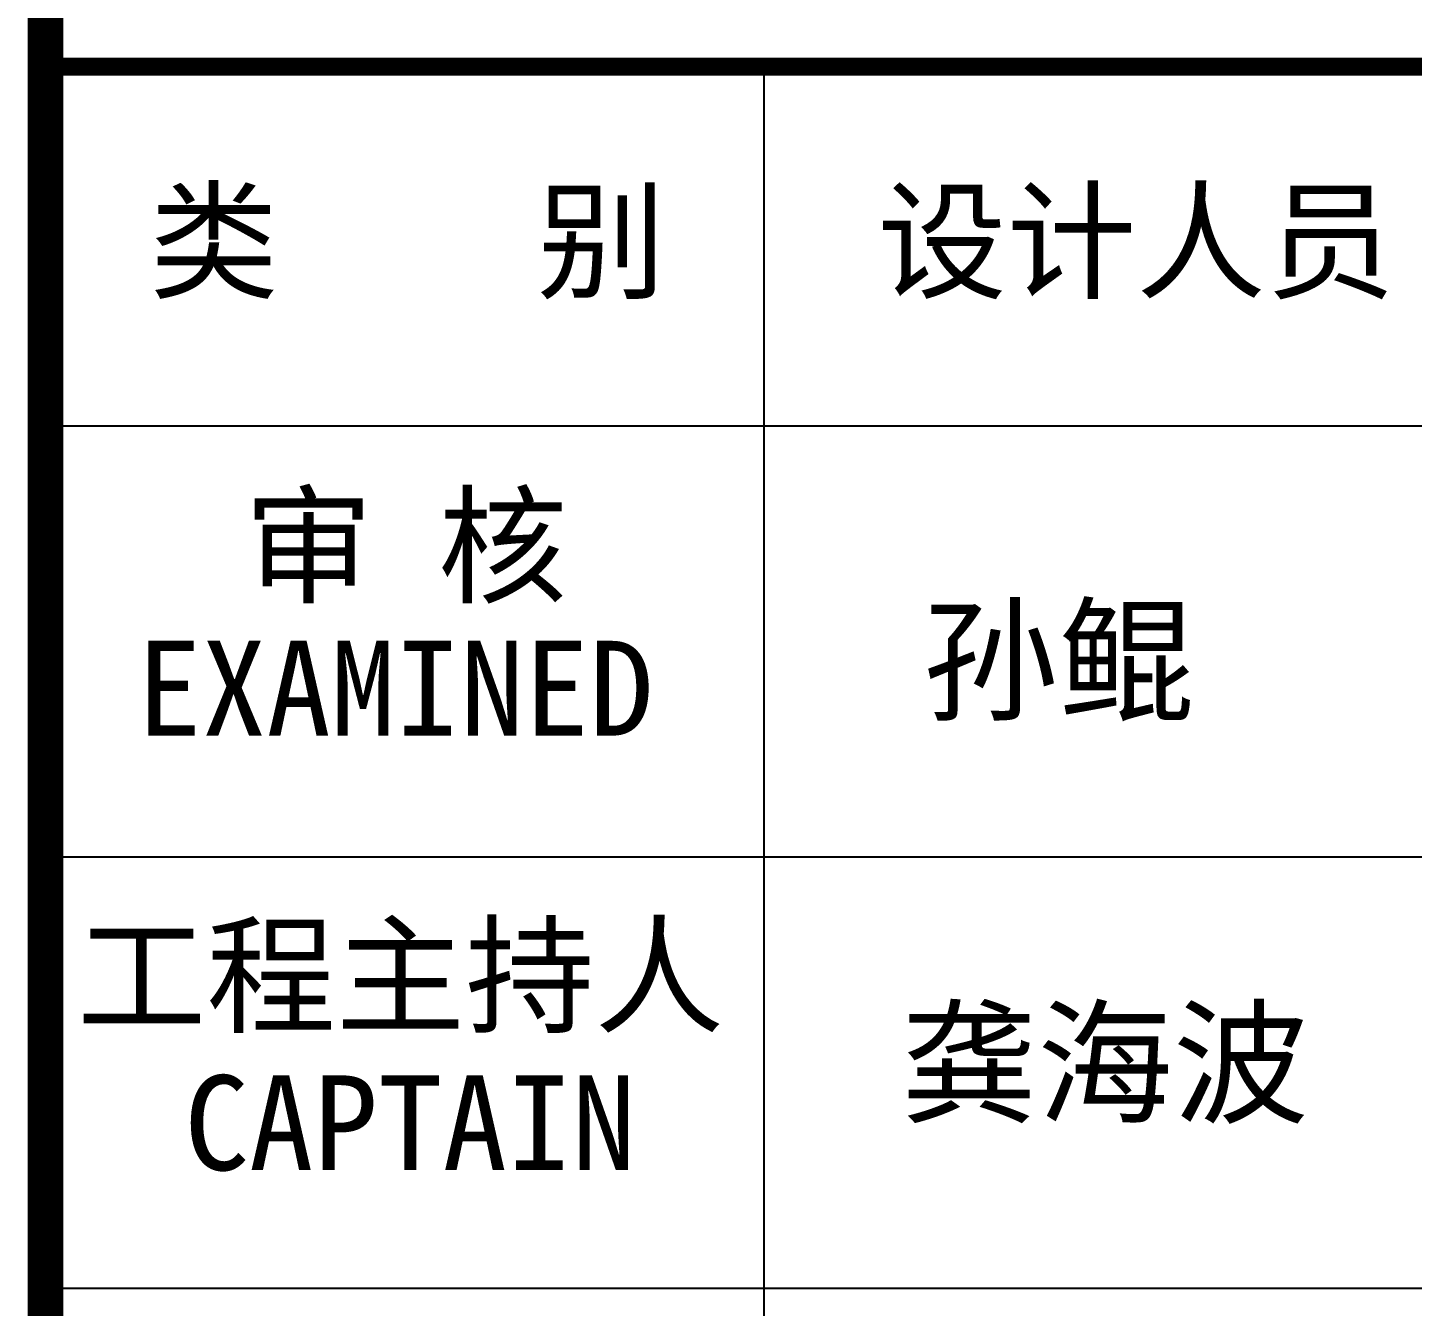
# Model space of a CAD drawing. Extents: x 69728788 to 149766163, y 20718153 to 43663798.
# Drawn here: x 74921981 to 74927738, y 21324931 to 21330249 of the extents above; entities that cross this region are included whole.
import ezdxf

# ---------------------------------------------------------------- set-up
doc = ezdxf.new("R2010")
doc.units = 0
doc.header["$LTSCALE"] = 1000
doc.header["$MEASUREMENT"] = 0
doc.layers.add('图框', color=253, linetype='CONTINUOUS')
doc.styles.add('STYLE-黑体', font='simhei.ttf')

msp = doc.modelspace()

# ---------------------------------------------------------------- linework, layer by layer
at = {"layer": '图框', "color": 0}
for p, q in [((74922055.1, 21328592.9), (74931068.9, 21328592.9)), ((74922055.1, 21328592.9), (74931068.9, 21328592.9)), ((74922055.1, 21326800.1), (74931068.9, 21326800.1)), ((74922055.1, 21325007.3), (74931068.9, 21325007.3))]:
    msp.add_line(p, q, dxfattribs=at)
at = {"layer": '图框', "color": 4, "const_width": 147.9}
msp.add_lwpolyline([(74922055.1, 21343214.1), (74922055.1, 21283214.1)], dxfattribs=at)
at = {"layer": '图框', "color": 0, "const_width": 75}
msp.add_lwpolyline([(74922055.1, 21330086.9), (74931068.9, 21330086.9), (74931068.9, 21314848.1), (74922055.1, 21314848.1)], close=True, dxfattribs=at)
at = {"layer": '图框', "color": 0}
for points in [[(74925043.1, 21328592.9), (74925043.1, 21330086.9)], [(74925043.1, 21319927.7), (74925043.1, 21328592.9)]]:
    msp.add_lwpolyline(points, dxfattribs=at)

# ---------------------------------------------------------------- texts
at = {"layer": '图框', "color": 0, "style": 'STYLE-黑体'}
for s, p in [('类    别 ', (74922486, 21329164.2)), ('设计人员', (74925513.8, 21329164.2)), ('审 核', (74922880.1, 21327897.1)), ('EXAMINED ', (74922436.6, 21327304.7)), ('工程主持人', (74922186.2, 21326110.2)), ('CAPTAIN', (74922632.4, 21325497.7))]:
    msp.add_text(s, height=394.42, dxfattribs=at).set_placement(p)
at = {"layer": '图框', "color": 4, "style": 'STYLE-黑体'}
for s, p in [('孙鲲', (74925701.3, 21327409.9)), ('龚海波', (74925612.7, 21325736.1))]:
    msp.add_text(s, height=414.14, dxfattribs=at).set_placement(p)

doc.saveas('drawing.dxf')
